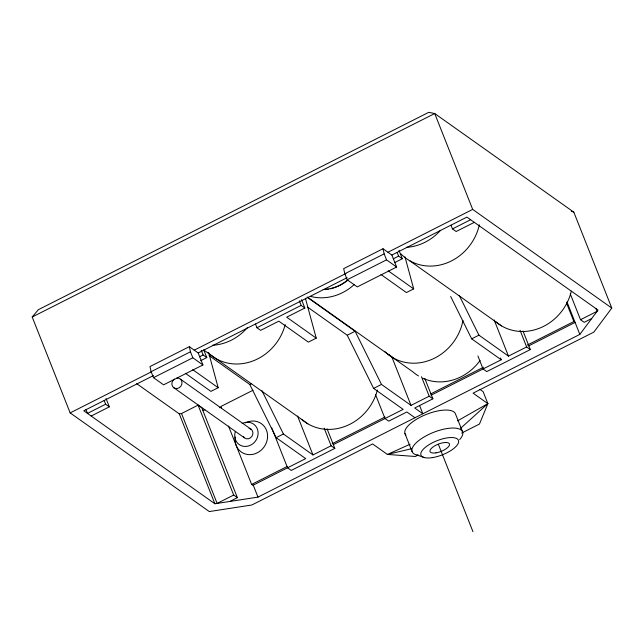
<?xml version="1.0" encoding="UTF-8"?>
<svg xmlns="http://www.w3.org/2000/svg" width="644" height="644" viewBox="0 0 644 644"><rect width="100%" height="100%" fill="white"/><g stroke="black" fill="none" stroke-linecap="round" stroke-linejoin="round"><path stroke-width="0.97" d="M479.836 389.322L483.121 391.649L487.87 403.635L479.466 424.042L461.643 433.058M153.481 375.557L83.792 410.792L214.879 503.761L257.986 497.112L579.841 334.405L598.018 310.07L466.932 217.1L391.882 255.04L383.019 248.753L343.671 268.645L344.814 273.764L347.188 279.754L357.283 286.918L396.624 267.027L391.882 255.04M417.98 455.131L415.308 456.483L387.39 454.431L372.618 443.949L251.86 504.993L209.284 511.561L70.164 412.893L32.2 317.001L38.342 309.692L428.751 112.33L434.716 113.521L573.836 212.19L611.8 308.082L593.849 332.111L473.09 393.154L487.87 403.635L460.637 428.276M457.465 420.91L487.87 403.635M32.2 317.001L434.716 113.521L472.68 209.413L611.8 308.082M189.328 346.673L149.98 366.557L151.123 371.677L153.497 377.674L163.592 384.83L202.932 364.947L198.191 352.96L189.328 346.673L190.463 351.793L192.838 357.782L202.932 364.947M151.123 371.677L190.463 351.793M344.814 273.764L384.154 253.873L383.019 248.753M70.164 412.893L151.34 371.854M194.247 350.167L345.909 273.499M387.938 252.247L472.68 209.413M198.191 352.96L347.156 277.653M153.497 377.674L192.838 357.782M347.188 279.754L386.529 259.87L396.624 267.027M91.174 416.032L109.335 406.847L105.64 404.231L87.479 413.408L86.014 409.705M199.535 356.76L203.093 354.965L206.788 357.581L200.735 360.648M256.964 327.732L301.151 305.393L304.845 308.017L286.685 317.194L316.228 338.148L308.363 342.125L278.812 321.171L260.659 330.348L256.964 327.732L255.499 324.029M393.267 258.832L398.604 256.135L402.291 258.751L394.514 262.688M451.001 225.191L452.466 228.902L470.627 219.717M474.322 222.341L456.161 231.518L452.466 228.902M208.688 352.783L218.179 387.72L210.91 391.391L185.472 373.343M404.987 256.859L413.681 288.89L406.42 292.561L380.974 274.513M136.681 383.655L179.282 413.867L181.519 413.52L198.086 405.14L201.781 407.765L237.378 497.659L229.884 501.443M209.083 355.617L249.792 384.484L251.41 383.671M307.349 306.93L347.245 335.226L355.11 331.249L381.481 384.428L411.033 405.39L429.186 396.205L432.881 398.829L414.72 408.006L422.85 413.77L419.55 405.43M253.02 390.24L220.779 406.533L221.52 408.385M249.792 384.484L276.163 437.67L283.424 434L312.976 454.954L331.129 445.777L334.824 448.393L291.249 470.426L287.554 467.81L271.776 427.954M347.245 335.226L373.617 388.404L381.481 384.428M450.663 296.473L471.674 338.841L478.935 335.17L508.478 356.124L526.639 346.947L530.334 349.563L486.751 371.596L483.056 368.972L477.92 355.995M228.491 426.014L251.627 484.441L287.441 466.337M332.215 443.708L385.04 416.998M430.739 393.903L483.515 367.217M527.347 345.063L573.868 321.541L575.1 322.419L528.579 345.933M237.378 497.659L233.683 495.043L217.117 503.415L181.519 413.52M333.447 444.577L403.16 409.367L373.617 388.404M431.078 395.223L501.217 359.795L500.485 357.943M570.238 293.761L580.51 319.714L597.077 311.334L595.974 308.557M591.691 318.547L584.205 322.33L580.51 319.714M410.107 444.231L387.39 454.431L411.58 448.715M203.013 410.204L204.953 409.906M219.483 407.66L221.423 407.362M417.046 455.058L424.621 457.643M571.26 211.192L573.836 212.19M409.343 260.506L501.555 325.912M388.235 270.842L413.681 288.89M471.674 338.841L501.217 359.795M307.566 297.174L413.013 371.958A48.912 44.066 -54.7 0 0 418.439 375.943M307.075 297.174L355.11 331.249M414.978 417.747L406.855 411.983L388.694 421.16L384.999 418.544L375.46 394.45M203.673 349.925L307.864 423.824M192.733 369.672L218.179 387.72M276.163 437.67L305.707 458.625L252.859 485.318L251.627 484.441M180.465 379.179L251.377 429.476M173.397 387.438L244.309 437.735M388.984 354.305L389.958 355.448M459.269 295.499L478.935 335.17M261.971 390.731L283.424 434M567.002 301.964L579.841 334.405M566.519 302.994L573.868 321.541M522.992 331.024L530.334 349.563M520.038 330.259L526.639 346.947M494.173 319.979L508.478 356.124M398.99 250.411L402.291 258.751M397.131 252.424L398.604 256.135M462.65 432.003L455.525 414.028A27.112 10.159 -21.6 0 0 424.879 415.01A27.112 10.159 -21.6 0 0 405.889 435.086M384.154 253.873L386.529 259.87M424.807 378.439L432.881 398.829M421.482 376.748L429.186 396.205M438.371 444.328L472.954 531.67M391.584 356.269L411.033 405.39M404.955 433.557L412.071 451.533M301.537 299.677L304.845 308.017M299.315 300.764L301.151 305.393M327.12 428.936L334.824 448.393M324.157 428.171L331.129 445.777M297.56 416.032L312.976 454.954M203.85 350.167L206.788 357.581M201.258 350.328L203.093 354.965M253.213 485.061L257.986 497.112M198.086 405.14L233.683 495.043M179.282 413.867L214.879 503.761M106.035 398.507L109.335 406.847M104.175 400.52L105.64 404.231M305.425 298.357L316.228 338.148M176.842 378.076A5.442 4.902 -54.7 0 1 181.737 384.524A5.442 4.902 -54.7 0 1 173.727 387.704A5.442 4.902 -54.7 0 1 174.315 379.083M249.075 428.397A5.442 4.902 -54.7 0 1 251.933 436.302A5.442 4.902 -54.7 0 1 243.48 436.745M245.404 422.858A17.38 15.657 -54.7 0 1 267.268 432.905A17.38 15.657 -54.7 0 1 251.74 454.535A17.38 15.657 -54.7 0 1 235.269 436.97M242.144 423.559A12.51 11.27 -54.7 0 1 258.011 431.561A12.51 11.27 -54.7 0 1 245.171 446.461A12.51 11.27 -54.7 0 1 235.406 431.367M418.761 455.348A27.112 10.159 -21.6 0 1 418.085 441.116A27.112 10.159 -21.6 0 1 451.927 428.051A27.112 10.159 -21.6 0 1 459.679 439.554M347.575 280.076A40.371 36.362 -54.7 0 1 323.191 289.51M347.76 280.212A40.371 36.362 -54.7 0 1 330.292 288.794M328.327 289.172A40.371 36.362 -54.7 0 1 325.357 289.534M480.094 360.463A48.912 44.066 -54.7 0 1 422.681 378.197M462.988 320.39A48.912 44.066 -54.7 0 1 430.603 359.916A48.912 44.066 -54.7 0 1 384.565 351.302M354.361 284.439A48.912 44.066 -54.7 0 1 310.488 296.385M247.538 327.458A48.912 44.066 -54.7 0 1 212.633 345.256M285.187 324.616A48.912 44.066 -54.7 0 1 252.295 361.195A48.912 44.066 -54.7 0 1 208.012 352.59M377.4 390.023A48.912 44.066 -54.7 0 1 301.642 419.308M440.577 230.278A48.912 44.066 -54.7 0 1 406.324 247.336M479.329 224.804A48.912 44.066 -54.7 0 1 446.397 263.13A48.912 44.066 -54.7 0 1 401.027 254.002M571.333 291.16A48.912 44.066 -54.7 0 1 495.333 321.396M432.374 457.618A20.157 7.551 -21.6 0 0 458.536 440.504A20.157 7.551 -21.6 0 0 428.292 445.165A20.157 7.551 -21.6 0 0 432.374 457.618M435.924 452.861A10.425 3.904 -21.6 0 0 449.456 444.006A10.425 3.904 -21.6 0 0 433.815 446.421A10.425 3.904 -21.6 0 0 435.924 452.861"/></g></svg>
